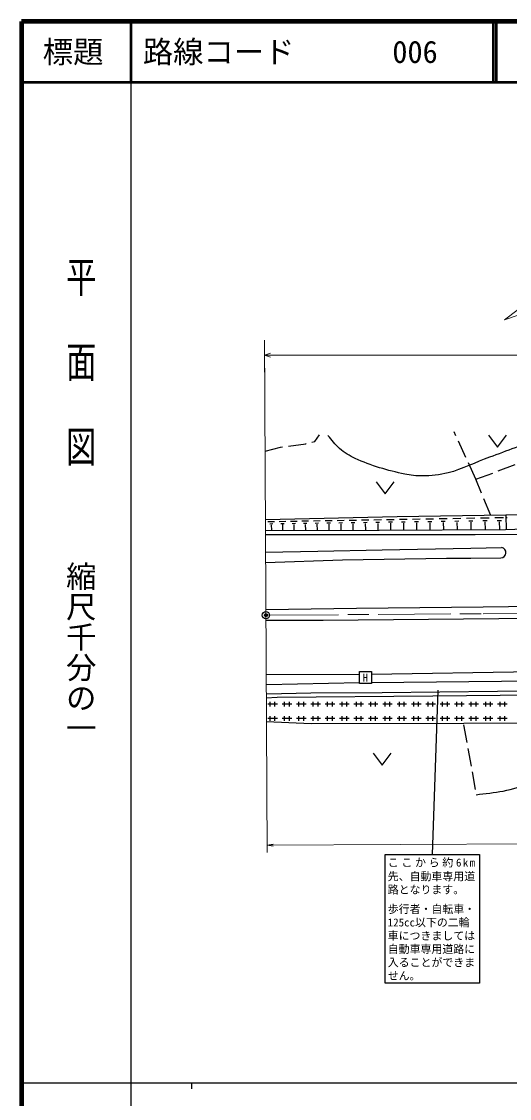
# Model space of a CAD drawing. Units: millimetres, scale not verified. Extents: x 40000 to 680000, y 20000 to 380000.
# Drawn here: x 40000 to 120452, y 202409 to 380000 of the extents above; entities that cross this region are included whole.
import ezdxf
from ezdxf.enums import TextEntityAlignment as Align

# ---------------------------------------------------------------- set-up
doc = ezdxf.new("R2010")
doc.units = ezdxf.units.MM
doc.header["$LTSCALE"] = 1000
doc.header["$PDMODE"] = 32
doc.header["$PDSIZE"] = 500
doc.linetypes.add('CHAIN', pattern=[18.5, 12, -1.5, 3.5, -1.5])
for name, color, linetype, lineweight in [('M-BGD', 7, 'Continuous', 25), ('M-BMK', 2, 'CHAIN', 13), ('M-BMK-SRVR', 3, 'Continuous', 25), ('M-STR-HTXT', 7, 'Continuous', 13), ('M-STR-STRC', 7, 'Continuous', 25), ('M-TTL', 2, 'Continuous', 140), ('M-TTL-BAND', 7, 'Continuous', 25), ('M-TTL-LINE', 7, 'Continuous', 50)]:
    doc.layers.add(name, color=color, linetype=linetype, lineweight=lineweight)
doc.layers.add('M-TTL-TXT', color=7, linetype='Continuous')
doc.styles.add('@ＭＳ ゴシック', font='')
doc.styles.add('ＭＳ ゴシック', font='')
doc.styles.get('@ＭＳ ゴシック').set_extended_font_data('@MS Gothic')
doc.styles.get('ＭＳ ゴシック').set_extended_font_data('MS Gothic')

# ---------------------------------------------------------------- blocks, each defined once
blk = doc.blocks.new('open_arrow')
at = {"color": 0, "linetype": 'Continuous', "lineweight": -2}
blk.add_lwpolyline([(7.5, 1.25), (0, 0), (7.5, -1.25)], dxfattribs=at)

msp = doc.modelspace()

# ---------------------------------------------------------------- linework, layer by layer
at = {"layer": 'M-BGD'}
for p, q in [((88355, 310765), (89132, 311819)), ((111621, 311690), (111310, 312367)), ((113267, 308102), (112032, 310793)), ((116980, 311809), (118460, 309835)), ((118460, 309835), (119941, 311809)), ((80149, 309156), (82694, 309821)), ((82694, 309821), (83021, 309865)), ((84000, 309995), (86857, 310376)), ((86857, 310376), (86933, 310396)), ((87888, 310644), (88355, 310765)), ((114914, 304514), (113679, 307205)), ((114914, 304514), (117687, 305550)), ((118612, 305896), (121385, 306932)), ((98500, 304068), (99981, 302094)), ((99981, 302094), (101461, 304068)), ((115865, 302199), (114914, 304514)), ((117366, 298548), (116240, 301286)), ((119868, 298582), (101919, 298331)), ((133467, 298769), (119868, 298582)), ((119868, 298582), (119907, 296201)), ((101919, 298331), (80208, 297803)), ((80636, 297542), (81716, 297563)), ((80913, 297187), (81453, 297198)), ((81186, 297013), (81204, 296101)), ((82465, 297574), (83561, 297595)), ((82746, 297214), (83294, 297225)), ((83024, 297037), (83042, 296111)), ((84322, 297606), (85433, 297628)), ((84607, 297241), (85163, 297252)), ((84888, 297061), (84907, 296121)), ((86205, 297639), (87334, 297661)), ((86495, 297268), (87059, 297279)), ((86781, 297086), (86799, 296132)), ((88117, 297672), (89262, 297695)), ((88411, 297296), (88983, 297307)), ((88701, 297111), (88720, 296143)), ((90057, 297706), (91219, 297729)), ((90355, 297324), (90936, 297335)), ((90649, 297136), (90669, 296153)), ((92025, 297740), (93205, 297763)), ((92328, 297353), (92918, 297364)), ((92627, 297162), (92646, 296164)), ((94023, 297775), (95220, 297798)), ((94330, 297382), (94929, 297393)), ((94633, 297188), (94653, 296176)), ((96050, 297810), (97265, 297834)), ((96362, 297411), (96970, 297423)), ((96670, 297214), (96690, 296187)), ((98107, 297846), (99341, 297870)), ((98424, 297441), (99040, 297453)), ((98736, 297241), (98756, 296199)), ((100195, 297882), (101447, 297907)), ((100516, 297471), (101142, 297483)), ((100833, 297268), (100854, 296210)), ((102313, 297919), (103584, 297944)), ((102639, 297502), (103275, 297514)), ((102961, 297296), (102982, 296222)), ((104463, 297957), (105753, 297982)), ((104794, 297533), (105439, 297546)), ((105121, 297324), (105142, 296234)), ((106645, 297995), (107954, 298020)), ((106981, 297565), (107635, 297577)), ((107312, 297353), (107334, 296246)), ((108859, 298033), (110188, 298059)), ((109199, 297597), (109864, 297610)), ((109536, 297382), (109558, 296259)), ((111105, 298072), (112454, 298099)), ((111451, 297629), (112126, 297643)), ((111793, 297411), (111815, 296271)), ((113385, 298112), (114754, 298139)), ((113736, 297662), (114421, 297676)), ((114083, 297441), (114106, 296284)), ((115699, 298152), (117088, 298180)), ((116055, 297696), (116750, 297710)), ((116407, 297471), (116430, 296297)), ((118047, 298193), (119457, 298221)), ((118408, 297730), (119114, 297744)), ((118766, 297502), (118789, 296310)), ((133475, 296705), (119775, 296196)), ((119874, 298229), (120083, 298229)), ((98982, 296069), (80217, 296006)), ((99130, 295371), (80221, 295371)), ((119775, 296196), (98982, 296069)), ((114778, 295328), (99130, 295371)), ((135655, 295477), (114778, 295328)), ((99448, 292899), (114079, 293174)), ((114079, 293174), (119140, 293280)), ((80236, 292473), (88882, 292687)), ((88882, 292687), (99448, 292899)), ((92926, 291247), (110077, 291480)), ((110077, 291480), (114100, 291501)), ((114100, 291501), (119013, 291543)), ((80245, 290780), (92926, 291247)), ((80285, 283024), (95239, 283279)), ((95239, 283279), (116112, 283500)), ((116112, 283500), (152131, 283959)), ((89731, 281240), (80294, 281205)), ((138277, 281648), (89731, 281240)), ((95706, 272307), (80391, 272243)), ((95703, 270819), (95703, 272793)), ((95703, 272793), (97677, 272793)), ((97677, 272793), (97677, 270819)), ((134393, 272921), (97703, 272309)), ((80374, 270671), (95702, 270990)), ((97677, 270819), (95703, 270819)), ((97682, 270979), (134390, 271363)), ((82142, 268540), (80361, 268419)), ((87683, 269220), (80459, 269058)), ((107825, 268761), (82142, 268540)), ((99479, 269322), (87683, 269220)), ((118483, 269543), (99479, 269322)), ((131470, 268982), (107825, 268761)), ((147227, 269679), (118483, 269543)), ((82184, 267436), (80605, 267436)), ((81000, 267041), (81000, 267831)), ((81789, 267041), (81789, 267831)), ((84553, 267436), (82974, 267436)), ((83368, 267041), (83368, 267831)), ((84158, 267041), (84158, 267831)), ((86921, 267436), (85342, 267436)), ((85737, 267041), (85737, 267831)), ((86527, 267041), (86527, 267831)), ((89290, 267436), (87711, 267436)), ((88106, 267041), (88106, 267831)), ((88895, 267041), (88895, 267831)), ((91659, 267436), (90080, 267436)), ((90474, 267041), (90474, 267831)), ((91264, 267041), (91264, 267831)), ((94027, 267436), (92448, 267436)), ((92843, 267041), (92843, 267831)), ((93633, 267041), (93633, 267831)), ((96396, 267436), (94817, 267436)), ((95212, 267041), (95212, 267831)), ((96001, 267041), (96001, 267831)), ((98765, 267436), (97185, 267436)), ((97580, 267041), (97580, 267831)), ((98370, 267041), (98370, 267831)), ((101133, 267436), (99554, 267436)), ((99949, 267041), (99949, 267831)), ((100738, 267041), (100738, 267831)), ((103502, 267436), (101923, 267436)), ((102318, 267041), (102318, 267831)), ((103107, 267041), (103107, 267831)), ((105871, 267436), (104291, 267436)), ((104686, 267041), (104686, 267831)), ((105476, 267041), (105476, 267831)), ((108239, 267436), (106660, 267436)), ((107055, 267041), (107055, 267831)), ((107844, 267041), (107844, 267831)), ((110608, 267436), (109029, 267436)), ((109424, 267041), (109424, 267831)), ((110213, 267041), (110213, 267831)), ((112977, 267436), (111397, 267436)), ((111792, 267041), (111792, 267831)), ((112582, 267041), (112582, 267831)), ((115345, 267436), (113766, 267436)), ((114161, 267041), (114161, 267831)), ((114950, 267041), (114950, 267831)), ((117714, 267436), (116135, 267436)), ((116530, 267041), (116530, 267831)), ((117319, 267041), (117319, 267831)), ((120083, 267436), (118503, 267436)), ((118898, 267041), (118898, 267831)), ((119688, 267041), (119688, 267831)), ((82184, 265067), (80605, 265067)), ((81000, 264673), (81000, 265462)), ((81789, 264673), (81789, 265462)), ((84553, 265067), (82974, 265067)), ((83368, 264673), (83368, 265462)), ((84158, 264673), (84158, 265462)), ((86921, 265067), (85342, 265067)), ((85737, 264673), (85737, 265462)), ((86527, 264673), (86527, 265462)), ((89290, 265067), (87711, 265067)), ((88106, 264673), (88106, 265462)), ((88895, 264673), (88895, 265462)), ((91659, 265067), (90080, 265067)), ((90474, 264673), (90474, 265462)), ((91264, 264673), (91264, 265462)), ((94027, 265067), (92448, 265067)), ((92843, 264673), (92843, 265462)), ((93633, 264673), (93633, 265462)), ((96396, 265067), (94817, 265067)), ((95212, 264673), (95212, 265462)), ((96001, 264673), (96001, 265462)), ((98765, 265067), (97185, 265067)), ((97580, 264673), (97580, 265462)), ((98370, 264673), (98370, 265462)), ((101133, 265067), (99554, 265067)), ((99949, 264673), (99949, 265462)), ((100738, 264673), (100738, 265462)), ((103502, 265067), (101923, 265067)), ((102318, 264673), (102318, 265462)), ((103107, 264673), (103107, 265462)), ((105871, 265067), (104291, 265067)), ((104686, 264673), (104686, 265462)), ((105476, 264673), (105476, 265462)), ((108239, 265067), (106660, 265067)), ((107055, 264673), (107055, 265462)), ((107844, 264673), (107844, 265462)), ((110608, 265067), (109029, 265067)), ((109424, 264673), (109424, 265462)), ((110213, 264673), (110213, 265462)), ((112977, 265067), (111397, 265067)), ((111792, 264673), (111792, 265462)), ((112582, 264673), (112582, 265462)), ((115345, 265067), (113766, 265067)), ((114161, 264673), (114161, 265462)), ((114950, 264673), (114950, 265462)), ((117714, 265067), (116135, 265067)), ((116530, 264673), (116530, 265462)), ((117319, 264673), (117319, 265462)), ((120083, 265067), (118503, 265067)), ((118898, 264673), (118898, 265462)), ((119688, 264673), (119688, 265462)), ((87764, 264182), (80381, 264542)), ((112921, 264250), (87764, 264182)), ((112891, 264021), (113415, 261107)), ((131431, 264301), (112921, 264250)), ((98001, 259367), (99481, 257393)), ((99481, 257393), (100962, 259367)), ((113590, 260135), (114114, 257221)), ((114289, 256250), (114813, 253336))]:
    msp.add_line(p, q, dxfattribs=at)
msp.add_arc((118999, 292417), 874, 270.89132, 80.73885, dxfattribs=at)
for points, knots in [([(159916, 308092), (158561, 308011), (157196, 308043), (155853, 307850), (153897, 307569), (152025, 306839), (150074, 306524), (148534, 306275), (146976, 306053), (145416, 306082), (144125, 306106), (142837, 306319), (141575, 306592), (139700, 306997), (137875, 307616), (136068, 308258), (134291, 308888), (132666, 309962), (130832, 310400), (129173, 310795), (127428, 310995), (125733, 310807), (122762, 310479), (119993, 309127), (117166, 308156), (114863, 307365), (112698, 306152), (110333, 305572), (108947, 305232), (107510, 305072), (106083, 305062), (105115, 305055), (104142, 305170), (103194, 305368), (100401, 305952), (97622, 306750), (95035, 307952), (94111, 308381), (93230, 308928), (92451, 309584), (91714, 310203), (91159, 311011), (90513, 311725)], [0, 0, 0, 0, 1, 1, 1, 2, 2, 2, 3, 3, 3, 4, 4, 4, 5, 5, 5, 6, 6, 6, 7, 7, 7, 8, 8, 8, 9, 9, 9, 10, 10, 10, 11, 11, 11, 12, 12, 12, 13, 13, 13, 14, 14, 14, 14]), ([(114965, 252496), (116449, 252700), (117947, 252825), (119418, 253108), (120989, 253410), (122503, 253973), (124075, 254264), (125165, 254466), (126266, 254657), (127373, 254672), (128546, 254687), (129732, 254595), (130875, 254332), (132241, 254018), (133504, 253357), (134818, 252870)], [0, 0, 0, 0, 1, 1, 1, 2, 2, 2, 3, 3, 3, 4, 4, 4, 5, 5, 5, 5])]:
    msp.add_open_spline(points, degree=3, knots=knots, dxfattribs=at)
at = {"layer": 'M-BMK'}
for p, q in [((116120, 282344), (179251, 282820)), ((80290, 282107), (116120, 282344))]:
    msp.add_line(p, q, dxfattribs=at)
at = {"layer": 'M-BMK-SRVR'}
msp.add_circle((80290, 282107), 592, dxfattribs=at)
msp.add_point((80290, 282107), dxfattribs=at)
at = {"layer": 'M-STR-HTXT'}
for p, q in [((139191, 345857), (119648, 330794)), ((119648, 330794), (123983, 332303)), ((80054, 327466), (80493, 242977)), ((80068, 324992), (81055, 325338)), ((137087, 324992), (80068, 324992)), ((80068, 324992), (81055, 324647)), ((80092, 322832), (80106, 321617)), ((80518, 244201), (187180, 244643))]:
    msp.add_line(p, q, dxfattribs=at)
at = {"layer": 'M-STR-STRC'}
for p, q in [((108629, 269753), (107717, 242619)), ((99950, 242619), (115485, 242619)), ((99950, 221427), (99950, 242619)), ((115485, 242619), (115485, 221427)), ((115485, 221427), (99950, 221427))]:
    msp.add_line(p, q, dxfattribs=at)
at = {"layer": 'M-TTL'}
for p, q in [((40000, 380000), (40000, 20000)), ((680000, 380000), (40000, 380000))]:
    msp.add_line(p, q, dxfattribs=at)
at = {"layer": 'M-TTL-BAND'}
for p, q in [((58000, 370000), (58000, 20000)), ((40000, 205000), (579000, 205000)), ((68000, 205000), (68000, 204000))]:
    msp.add_line(p, q, dxfattribs=at)
at = {"layer": 'M-TTL-LINE'}
for p, q in [((58000, 380000), (58000, 370000)), ((117750, 380000), (117750, 370000)), ((118250, 380000), (118250, 370000)), ((40000, 370000), (680000, 370000))]:
    msp.add_line(p, q, dxfattribs=at)

# ---------------------------------------------------------------- block references
at = {"layer": 'M-STR-HTXT', "xscale": 133, "yscale": 133, "rotation": 0.2}
msp.add_blockref('open_arrow', (80518, 244201), dxfattribs=at)

# ---------------------------------------------------------------- texts
at = {"layer": 'M-BGD', "style": 'ＭＳ ゴシック'}
msp.add_text('H', height=1320, dxfattribs=at).set_placement((96690, 271806), align=Align.MIDDLE_CENTER)
at = {"layer": 'M-STR-STRC', "style": 'ＭＳ ゴシック'}
for s, p in [('先、自動車専用道', (100385, 239037)), ('路となります。', (100385, 236837)), ('歩行者・自転車・', (100385, 233636)), ('125cc以下の二輪', (100385, 231436)), ('車につきましては', (100385, 229236)), ('自動車専用道路に', (100385, 227036)), ('入ることができま', (100385, 224836)), ('せん。', (100385, 222636))]:
    msp.add_text(s, height=1320, dxfattribs=at).set_placement(p, align=Align.MIDDLE_LEFT)
at = {"layer": 'M-STR-STRC', "insert": (100385, 241237), "char_height": 1320, "attachment_point": 4, "style": 'ＭＳ ゴシック'}
msp.add_mtext('\\T1.25;ここから約6km', dxfattribs=at)
at = {"layer": 'M-TTL-BAND', "style": '@ＭＳ ゴシック', "width": 1.4}
msp.add_text('平  面  図', height=3666, rotation=270, dxfattribs=at).set_placement((49777, 306475), align=Align.MIDDLE_RIGHT)
at = {"layer": 'M-TTL-BAND', "style": '@ＭＳ ゴシック'}
msp.add_text('縮尺千分の一', height=3666, rotation=270, dxfattribs=at).set_placement((49777, 261030), align=Align.MIDDLE_RIGHT)
at = {"layer": 'M-TTL-TXT', "style": 'ＭＳ ゴシック'}
msp.add_text('標題', height=3666, dxfattribs=at).set_placement((48500, 375000), align=Align.MIDDLE_CENTER)
for s, p in [('路線コード', (60000, 375000)), ('006', (101142, 375000))]:
    msp.add_text(s, height=3666, dxfattribs=at).set_placement(p, align=Align.MIDDLE_LEFT)

doc.saveas('drawing.dxf')
